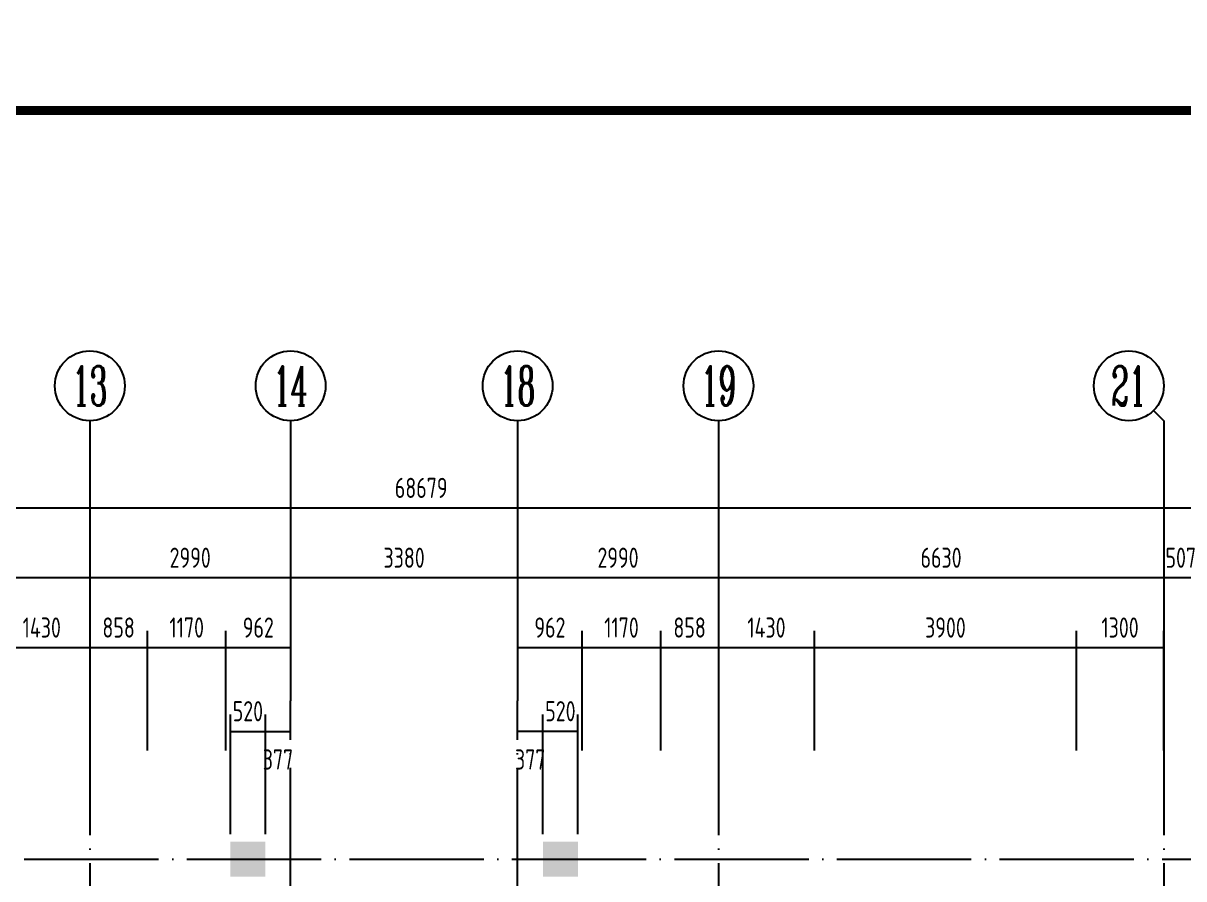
# Model space of a CAD drawing. Extents: x -726032 to 135930, y -151624 to 587044.
# Drawn here: x -452878 to -435598, y 487356 to 500099 of the extents above; entities that cross this region are included whole.
import ezdxf
from ezdxf.enums import TextEntityAlignment as Align

# ---------------------------------------------------------------- set-up
doc = ezdxf.new("R2010")
doc.units = 0
doc.header["$LTSCALE"] = 1000
doc.header["$MEASUREMENT"] = 0
doc.linetypes.add('DOTE', pattern=[2.42, 2, -0.2, 0.02, -0.2])
doc.layers.get('0').update_dxf_attribs({"linetype": 'CONTINUOUS'})
doc.layers.get('DEFPOINTS').update_dxf_attribs({"color": 1, "linetype": 'CONTINUOUS'})
for name, color, linetype in [('AXIS', 245, 'CONTINUOUS'), ('AXIS_TEXT', 7, 'CONTINUOUS'), ('COLUMN', 170, 'CONTINUOUS'), ('DOTE', 8, 'DOTE'), ('PUB_DIM', 245, 'CONTINUOUS'), ('PUB_TITLE', 1, 'CONTINUOUS')]:
    doc.layers.add(name, color=color, linetype=linetype)
doc.styles.add('COMPLEX', font='COMPLEX')
doc.styles.add('DIM_FONT', font='isocp.shx', dxfattribs={"width": 0.8})
doc.dimstyles.new('AXIS', dxfattribs={"dimtxt": 300, "dimasz": 1, "dimexe": 250, "dimexo": 300, "dimgap": 150, "dimtad": 1, "dimdec": 0, "dimzin": 0, "dimdsep": 46, "dimtxsty": 'DIM_FONT', "dimcen": 0.09, "dimse1": 1, "dimse2": 1, "dimclrt": 142, "dimadec": 0, "dimazin": 0, "dimtfac": 1, "dimtdec": 0, "dimtix": 1, "dimtmove": 2, "dimatfit": 3, "dimfxl": 1, "dimtolj": 1, "dimtzin": 0, "dimarcsym": 0})
doc.dimstyles.new('DIMA', dxfattribs={"dimtxt": 300, "dimasz": 1, "dimexe": 250, "dimexo": 300, "dimgap": 150, "dimtad": 1, "dimdec": 0, "dimzin": 0, "dimdsep": 46, "dimtxsty": 'DIM_FONT', "dimcen": 0.09, "dimse1": 1, "dimclrt": 142, "dimadec": 0, "dimazin": 0, "dimtfac": 1, "dimtdec": 0, "dimtix": 1, "dimtmove": 2, "dimatfit": 3, "dimfxl": 1, "dimtolj": 1, "dimtzin": 0, "dimarcsym": 0})
doc.dimstyles.new('DIMB', dxfattribs={"dimtxt": 300, "dimasz": 1, "dimexe": 250, "dimexo": 300, "dimgap": 150, "dimtad": 1, "dimdec": 0, "dimzin": 0, "dimdsep": 46, "dimtxsty": 'DIM_FONT', "dimcen": 0.09, "dimse2": 1, "dimclrt": 142, "dimadec": 0, "dimazin": 0, "dimtfac": 1, "dimtdec": 0, "dimtix": 1, "dimtmove": 2, "dimatfit": 3, "dimfxl": 1, "dimtolj": 1, "dimtzin": 0, "dimarcsym": 0})
doc.dimstyles.new('DIMN', dxfattribs={"dimtxt": 300, "dimasz": 1, "dimexe": 250, "dimexo": 300, "dimgap": 150, "dimtad": 1, "dimdec": 0, "dimzin": 0, "dimdsep": 46, "dimtxsty": 'DIM_FONT', "dimcen": 0.09, "dimclrt": 142, "dimadec": 0, "dimazin": 0, "dimtfac": 1, "dimtdec": 0, "dimtix": 1, "dimtmove": 2, "dimatfit": 3, "dimfxl": 1, "dimtolj": 1, "dimtzin": 0, "dimarcsym": 0})

# ---------------------------------------------------------------- blocks, each defined once
blk = doc.blocks.new('*D512')
at = {"layer": 'AXIS', "color": 0, "lineweight": -2, "transparency": 16777216}
for p, q in [((-481293, 490306), (-481293, 493128)), ((-412614, 490306), (-412614, 493128)), ((-412615, 492878), (-481292, 492878))]:
    blk.add_line(p, q, dxfattribs=at)
at = {"layer": 'AXIS', "color": 0, "transparency": 16777216}
for points in [[(-481292, 492878), (-481292, 492878), (-481293, 492878)], [(-412615, 492878), (-412615, 492878), (-412614, 492878)]]:
    blk.add_solid(points, dxfattribs=at)
at = {"layer": 'DEFPOINTS', "color": 0, "transparency": 16777216}
for p in [(-481293, 492878), (-481293, 490006), (-412614, 490006)]:
    blk.add_point(p, dxfattribs=at)
at = {"layer": 'AXIS', "color": 142, "transparency": 16777216, "insert": (-446953, 493178), "char_height": 300, "attachment_point": 5, "style": 'DIM_FONT'}
blk.add_mtext('\\A1;68679', dxfattribs=at)
blk = doc.blocks.new('*D3360')
at = {"layer": 'AXIS', "color": 0, "lineweight": -2, "transparency": 16777216}
for p, q in [((-435898, 491838), (-435899, 491838)), ((-435390, 491838), (-435897, 491838)), ((-435389, 491838), (-435388, 491838))]:
    blk.add_line(p, q, dxfattribs=at)
at = {"layer": 'AXIS', "color": 0, "transparency": 16777216}
for points in [[(-435898, 491838), (-435898, 491838), (-435897, 491838)], [(-435389, 491838), (-435389, 491838), (-435390, 491838)]]:
    blk.add_solid(points, dxfattribs=at)
at = {"layer": 'DEFPOINTS', "color": 0, "transparency": 16777216}
for p in [(-435897, 491838), (-435897, 490006), (-435390, 490006)]:
    blk.add_point(p, dxfattribs=at)
at = {"layer": 'AXIS', "color": 142, "transparency": 16777216, "insert": (-435643, 492138), "char_height": 300, "attachment_point": 5, "style": 'DIM_FONT'}
blk.add_mtext('\\A1;507', dxfattribs=at)
blk = doc.blocks.new('*D1177')
at = {"layer": 'DEFPOINTS', "color": 0, "transparency": 16777216}
for p in [(-444555, 490798), (-444555, 488966), (-443385, 488966)]:
    blk.add_point(p, dxfattribs=at)
at = {"layer": 'PUB_DIM', "color": 0, "lineweight": -2, "transparency": 16777216}
for p, q in [((-444555, 489266), (-444555, 491048)), ((-443385, 489266), (-443385, 491048)), ((-443386, 490798), (-444554, 490798))]:
    blk.add_line(p, q, dxfattribs=at)
at = {"layer": 'PUB_DIM', "color": 0, "transparency": 16777216}
for points in [[(-444554, 490798), (-444554, 490798), (-444555, 490798)], [(-443386, 490798), (-443386, 490798), (-443385, 490798)]]:
    blk.add_solid(points, dxfattribs=at)
at = {"layer": 'PUB_DIM', "color": 142, "transparency": 16777216, "insert": (-443970, 491098), "char_height": 300, "attachment_point": 5, "style": 'DIM_FONT'}
blk.add_mtext('\\A1;1170', dxfattribs=at)
blk = doc.blocks.new('*D2415')
at = {"layer": 'DEFPOINTS', "color": 0, "transparency": 16777216}
for p in [(-443385, 490798), (-443385, 488966), (-442527, 488966)]:
    blk.add_point(p, dxfattribs=at)
at = {"layer": 'PUB_DIM', "color": 0, "lineweight": -2, "transparency": 16777216}
for p, q in [((-443385, 489266), (-443385, 491048)), ((-442528, 490798), (-443384, 490798))]:
    blk.add_line(p, q, dxfattribs=at)
at = {"layer": 'PUB_DIM', "color": 0, "transparency": 16777216}
for points in [[(-443384, 490798), (-443384, 490798), (-443385, 490798)], [(-442528, 490798), (-442528, 490798), (-442527, 490798)]]:
    blk.add_solid(points, dxfattribs=at)
at = {"layer": 'PUB_DIM', "color": 142, "transparency": 16777216, "insert": (-442956, 491098), "char_height": 300, "attachment_point": 5, "style": 'DIM_FONT'}
blk.add_mtext('\\A1;858', dxfattribs=at)
blk = doc.blocks.new('*D3760')
at = {"layer": 'DEFPOINTS', "color": 0, "transparency": 16777216}
for p in [(-442527, 490798), (-442527, 488966), (-441097, 488966)]:
    blk.add_point(p, dxfattribs=at)
at = {"layer": 'PUB_DIM', "color": 0, "lineweight": -2, "transparency": 16777216}
for p, q in [((-441097, 489266), (-441097, 491048)), ((-441098, 490798), (-442526, 490798))]:
    blk.add_line(p, q, dxfattribs=at)
at = {"layer": 'PUB_DIM', "color": 0, "transparency": 16777216}
for points in [[(-442526, 490798), (-442526, 490798), (-442527, 490798)], [(-441098, 490798), (-441098, 490798), (-441097, 490798)]]:
    blk.add_solid(points, dxfattribs=at)
at = {"layer": 'PUB_DIM', "color": 142, "transparency": 16777216, "insert": (-441812, 491098), "char_height": 300, "attachment_point": 5, "style": 'DIM_FONT'}
blk.add_mtext('\\A1;1430', dxfattribs=at)
blk = doc.blocks.new('*D1178')
at = {"layer": 'DEFPOINTS', "color": 0, "transparency": 16777216}
for p in [(-451029, 490798), (-451029, 488966), (-449859, 488966)]:
    blk.add_point(p, dxfattribs=at)
at = {"layer": 'PUB_DIM', "color": 0, "lineweight": -2, "transparency": 16777216}
for p, q in [((-451029, 489266), (-451029, 491048)), ((-449859, 489266), (-449859, 491048)), ((-449860, 490798), (-451028, 490798))]:
    blk.add_line(p, q, dxfattribs=at)
at = {"layer": 'PUB_DIM', "color": 0, "transparency": 16777216}
for points in [[(-451028, 490798), (-451028, 490798), (-451029, 490798)], [(-449860, 490798), (-449860, 490798), (-449859, 490798)]]:
    blk.add_solid(points, dxfattribs=at)
at = {"layer": 'PUB_DIM', "color": 142, "transparency": 16777216, "insert": (-450444, 491098), "char_height": 300, "attachment_point": 5, "style": 'DIM_FONT'}
blk.add_mtext('\\A1;1170', dxfattribs=at)
blk = doc.blocks.new('*D3761')
at = {"layer": 'DEFPOINTS', "color": 0, "transparency": 16777216}
for p in [(-451887, 490798), (-451887, 488966), (-451029, 488966)]:
    blk.add_point(p, dxfattribs=at)
at = {"layer": 'PUB_DIM', "color": 0, "lineweight": -2, "transparency": 16777216}
for p, q in [((-451029, 489266), (-451029, 491048)), ((-451030, 490798), (-451886, 490798))]:
    blk.add_line(p, q, dxfattribs=at)
at = {"layer": 'PUB_DIM', "color": 0, "transparency": 16777216}
for points in [[(-451886, 490798), (-451886, 490798), (-451887, 490798)], [(-451030, 490798), (-451030, 490798), (-451029, 490798)]]:
    blk.add_solid(points, dxfattribs=at)
at = {"layer": 'PUB_DIM', "color": 142, "transparency": 16777216, "insert": (-451458, 491098), "char_height": 300, "attachment_point": 5, "style": 'DIM_FONT'}
blk.add_mtext('\\A1;858', dxfattribs=at)
blk = doc.blocks.new('*D2416')
at = {"layer": 'DEFPOINTS', "color": 0, "transparency": 16777216}
for p in [(-449859, 490798), (-449859, 488966), (-448897, 488966)]:
    blk.add_point(p, dxfattribs=at)
at = {"layer": 'PUB_DIM', "color": 0, "lineweight": -2, "transparency": 16777216}
for p, q in [((-449859, 489266), (-449859, 491048)), ((-448898, 490798), (-449858, 490798))]:
    blk.add_line(p, q, dxfattribs=at)
at = {"layer": 'PUB_DIM', "color": 0, "transparency": 16777216}
for points in [[(-449858, 490798), (-449858, 490798), (-449859, 490798)], [(-448898, 490798), (-448898, 490798), (-448897, 490798)]]:
    blk.add_solid(points, dxfattribs=at)
at = {"layer": 'PUB_DIM', "color": 142, "transparency": 16777216, "insert": (-449378, 491098), "char_height": 300, "attachment_point": 5, "style": 'DIM_FONT'}
blk.add_mtext('\\A1;962', dxfattribs=at)
blk = doc.blocks.new('*D3362')
at = {"layer": 'AXIS', "color": 0, "lineweight": -2, "transparency": 16777216}
blk.add_line((-448898, 491838), (-451886, 491838), dxfattribs=at)
at = {"layer": 'AXIS', "color": 0, "transparency": 16777216}
for points in [[(-451886, 491838), (-451886, 491838), (-451887, 491838)], [(-448898, 491838), (-448898, 491838), (-448897, 491838)]]:
    blk.add_solid(points, dxfattribs=at)
at = {"layer": 'DEFPOINTS', "color": 0, "transparency": 16777216}
for p in [(-451887, 491838), (-451887, 490006), (-448897, 490006)]:
    blk.add_point(p, dxfattribs=at)
at = {"layer": 'AXIS', "color": 142, "transparency": 16777216, "insert": (-450392, 492138), "char_height": 300, "attachment_point": 5, "style": 'DIM_FONT'}
blk.add_mtext('\\A1;2990', dxfattribs=at)
blk = doc.blocks.new('*D3363')
at = {"layer": 'AXIS', "color": 0, "lineweight": -2, "transparency": 16777216}
blk.add_line((-445518, 491838), (-448896, 491838), dxfattribs=at)
at = {"layer": 'AXIS', "color": 0, "transparency": 16777216}
for points in [[(-448896, 491838), (-448896, 491838), (-448897, 491838)], [(-445518, 491838), (-445518, 491838), (-445517, 491838)]]:
    blk.add_solid(points, dxfattribs=at)
at = {"layer": 'DEFPOINTS', "color": 0, "transparency": 16777216}
for p in [(-448897, 491838), (-448897, 490006), (-445517, 490006)]:
    blk.add_point(p, dxfattribs=at)
at = {"layer": 'AXIS', "color": 142, "transparency": 16777216, "insert": (-447207, 492138), "char_height": 300, "attachment_point": 5, "style": 'DIM_FONT'}
blk.add_mtext('\\A1;3380', dxfattribs=at)
blk = doc.blocks.new('*D3364')
at = {"layer": 'AXIS', "color": 0, "lineweight": -2, "transparency": 16777216}
blk.add_line((-442528, 491838), (-445516, 491838), dxfattribs=at)
at = {"layer": 'AXIS', "color": 0, "transparency": 16777216}
for points in [[(-445516, 491838), (-445516, 491838), (-445517, 491838)], [(-442528, 491838), (-442528, 491838), (-442527, 491838)]]:
    blk.add_solid(points, dxfattribs=at)
at = {"layer": 'DEFPOINTS', "color": 0, "transparency": 16777216}
for p in [(-445517, 491838), (-445517, 490006), (-442527, 490006)]:
    blk.add_point(p, dxfattribs=at)
at = {"layer": 'AXIS', "color": 142, "transparency": 16777216, "insert": (-444022, 492138), "char_height": 300, "attachment_point": 5, "style": 'DIM_FONT'}
blk.add_mtext('\\A1;2990', dxfattribs=at)
blk = doc.blocks.new('*D3762')
at = {"layer": 'DEFPOINTS', "color": 0, "transparency": 16777216}
for p in [(-445517, 490798), (-445517, 488966), (-444555, 488966)]:
    blk.add_point(p, dxfattribs=at)
at = {"layer": 'PUB_DIM', "color": 0, "lineweight": -2, "transparency": 16777216}
for p, q in [((-444555, 489266), (-444555, 491048)), ((-444556, 490798), (-445516, 490798))]:
    blk.add_line(p, q, dxfattribs=at)
at = {"layer": 'PUB_DIM', "color": 0, "transparency": 16777216}
for points in [[(-445516, 490798), (-445516, 490798), (-445517, 490798)], [(-444556, 490798), (-444556, 490798), (-444555, 490798)]]:
    blk.add_solid(points, dxfattribs=at)
at = {"layer": 'PUB_DIM', "color": 142, "transparency": 16777216, "insert": (-445036, 491098), "char_height": 300, "attachment_point": 5, "style": 'DIM_FONT'}
blk.add_mtext('\\A1;962', dxfattribs=at)
blk = doc.blocks.new('*D1179')
at = {"layer": 'DEFPOINTS', "color": 0, "transparency": 16777216}
for p in [(-441097, 490798), (-441097, 488966), (-437197, 488966)]:
    blk.add_point(p, dxfattribs=at)
at = {"layer": 'PUB_DIM', "color": 0, "lineweight": -2, "transparency": 16777216}
for p, q in [((-441097, 489266), (-441097, 491048)), ((-437197, 489266), (-437197, 491048)), ((-437198, 490798), (-441096, 490798))]:
    blk.add_line(p, q, dxfattribs=at)
at = {"layer": 'PUB_DIM', "color": 0, "transparency": 16777216}
for points in [[(-441096, 490798), (-441096, 490798), (-441097, 490798)], [(-437198, 490798), (-437198, 490798), (-437197, 490798)]]:
    blk.add_solid(points, dxfattribs=at)
at = {"layer": 'PUB_DIM', "color": 142, "transparency": 16777216, "insert": (-439147, 491098), "char_height": 300, "attachment_point": 5, "style": 'DIM_FONT'}
blk.add_mtext('\\A1;3900', dxfattribs=at)
blk = doc.blocks.new('*D3365')
at = {"layer": 'AXIS', "color": 0, "lineweight": -2, "transparency": 16777216}
blk.add_line((-435898, 491838), (-442526, 491838), dxfattribs=at)
at = {"layer": 'AXIS', "color": 0, "transparency": 16777216}
for points in [[(-442526, 491838), (-442526, 491838), (-442527, 491838)], [(-435898, 491838), (-435898, 491838), (-435897, 491838)]]:
    blk.add_solid(points, dxfattribs=at)
at = {"layer": 'DEFPOINTS', "color": 0, "transparency": 16777216}
for p in [(-442527, 491838), (-442527, 490006), (-435897, 490006)]:
    blk.add_point(p, dxfattribs=at)
at = {"layer": 'AXIS', "color": 142, "transparency": 16777216, "insert": (-439212, 492138), "char_height": 300, "attachment_point": 5, "style": 'DIM_FONT'}
blk.add_mtext('\\A1;6630', dxfattribs=at)
blk = doc.blocks.new('*D1180')
at = {"layer": 'DEFPOINTS', "color": 0, "transparency": 16777216}
for p in [(-437197, 490798), (-437197, 488966), (-435897, 488966)]:
    blk.add_point(p, dxfattribs=at)
at = {"layer": 'PUB_DIM', "color": 0, "lineweight": -2, "transparency": 16777216}
for p, q in [((-437197, 489266), (-437197, 491048)), ((-435897, 489266), (-435897, 491048)), ((-435898, 490798), (-437196, 490798))]:
    blk.add_line(p, q, dxfattribs=at)
at = {"layer": 'PUB_DIM', "color": 0, "transparency": 16777216}
for points in [[(-437196, 490798), (-437196, 490798), (-437197, 490798)], [(-435898, 490798), (-435898, 490798), (-435897, 490798)]]:
    blk.add_solid(points, dxfattribs=at)
at = {"layer": 'PUB_DIM', "color": 142, "transparency": 16777216, "insert": (-436547, 491098), "char_height": 300, "attachment_point": 5, "style": 'DIM_FONT'}
blk.add_mtext('\\A1;1300', dxfattribs=at)
blk = doc.blocks.new('*D2418')
at = {"layer": 'DEFPOINTS', "color": 0, "transparency": 16777216}
for p in [(-453317, 490798), (-453317, 488966), (-451887, 488966)]:
    blk.add_point(p, dxfattribs=at)
at = {"layer": 'PUB_DIM', "color": 0, "lineweight": -2, "transparency": 16777216}
for p, q in [((-453317, 489266), (-453317, 491048)), ((-451888, 490798), (-453316, 490798))]:
    blk.add_line(p, q, dxfattribs=at)
at = {"layer": 'PUB_DIM', "color": 0, "transparency": 16777216}
for points in [[(-453316, 490798), (-453316, 490798), (-453317, 490798)], [(-451888, 490798), (-451888, 490798), (-451887, 490798)]]:
    blk.add_solid(points, dxfattribs=at)
at = {"layer": 'PUB_DIM', "color": 142, "transparency": 16777216, "insert": (-452602, 491098), "char_height": 300, "attachment_point": 5, "style": 'DIM_FONT'}
blk.add_mtext('\\A1;1430', dxfattribs=at)
blk = doc.blocks.new('*D3369')
at = {"layer": 'AXIS', "color": 0, "lineweight": -2, "transparency": 16777216}
blk.add_line((-451888, 491838), (-458516, 491838), dxfattribs=at)
at = {"layer": 'AXIS', "color": 0, "transparency": 16777216}
for points in [[(-458516, 491838), (-458516, 491838), (-458517, 491838)], [(-451888, 491838), (-451888, 491838), (-451887, 491838)]]:
    blk.add_solid(points, dxfattribs=at)
at = {"layer": 'DEFPOINTS', "color": 0, "transparency": 16777216}
for p in [(-458517, 491838), (-458517, 490006), (-451887, 490006)]:
    blk.add_point(p, dxfattribs=at)
at = {"layer": 'AXIS', "color": 142, "transparency": 16777216, "insert": (-455202, 492138), "char_height": 300, "attachment_point": 5, "style": 'DIM_FONT'}
blk.add_mtext('\\A1;6630', dxfattribs=at)
blk = doc.blocks.new('*D3766')
at = {"layer": 'DEFPOINTS', "color": 0, "transparency": 16777216}
for p in [(-445517, 489552), (-445517, 487721), (-445140, 487721)]:
    blk.add_point(p, dxfattribs=at)
at = {"layer": 'PUB_DIM', "color": 0, "lineweight": -2, "transparency": 16777216}
for p, q in [((-445140, 488021), (-445140, 489802)), ((-445141, 489552), (-445516, 489552))]:
    blk.add_line(p, q, dxfattribs=at)
at = {"layer": 'PUB_DIM', "color": 0, "transparency": 16777216}
for points in [[(-445516, 489553), (-445516, 489552), (-445517, 489552)], [(-445141, 489553), (-445141, 489552), (-445140, 489552)]]:
    blk.add_solid(points, dxfattribs=at)
at = {"layer": 'PUB_DIM', "color": 142, "transparency": 16777216, "insert": (-445329, 489132), "char_height": 300, "attachment_point": 5, "style": 'DIM_FONT'}
blk.add_mtext('\\A1;377', dxfattribs=at)
blk = doc.blocks.new('*D1223')
at = {"layer": 'DEFPOINTS', "color": 0, "transparency": 16777216}
for p in [(-449273, 489552), (-449793, 487721), (-449273, 487721)]:
    blk.add_point(p, dxfattribs=at)
at = {"layer": 'PUB_DIM', "color": 0, "lineweight": -2, "transparency": 16777216}
for p, q in [((-449793, 488021), (-449793, 489802)), ((-449273, 488021), (-449273, 489802)), ((-449794, 489552), (-449795, 489552)), ((-449793, 489552), (-449273, 489552)), ((-449272, 489552), (-449271, 489552))]:
    blk.add_line(p, q, dxfattribs=at)
at = {"layer": 'PUB_DIM', "color": 0, "transparency": 16777216}
for points in [[(-449794, 489553), (-449794, 489552), (-449793, 489552)], [(-449272, 489553), (-449272, 489552), (-449273, 489552)]]:
    blk.add_solid(points, dxfattribs=at)
at = {"layer": 'PUB_DIM', "color": 142, "transparency": 16777216, "insert": (-449533, 489852), "char_height": 300, "attachment_point": 5, "style": 'DIM_FONT'}
blk.add_mtext('\\A1;520', dxfattribs=at)
blk = doc.blocks.new('*D3781')
at = {"layer": 'DEFPOINTS', "color": 0, "transparency": 16777216}
for p in [(-448897, 489552), (-449273, 487721), (-448897, 487721)]:
    blk.add_point(p, dxfattribs=at)
at = {"layer": 'PUB_DIM', "color": 0, "lineweight": -2, "transparency": 16777216}
for p, q in [((-449273, 488021), (-449273, 489802)), ((-449272, 489552), (-448898, 489552))]:
    blk.add_line(p, q, dxfattribs=at)
at = {"layer": 'PUB_DIM', "color": 0, "transparency": 16777216}
for points in [[(-449272, 489553), (-449272, 489552), (-449273, 489552)], [(-448898, 489553), (-448898, 489552), (-448897, 489552)]]:
    blk.add_solid(points, dxfattribs=at)
at = {"layer": 'PUB_DIM', "color": 142, "transparency": 16777216, "insert": (-449085, 489132), "char_height": 300, "attachment_point": 5, "style": 'DIM_FONT'}
blk.add_mtext('\\A1;377', dxfattribs=at)
blk = doc.blocks.new('*D1266')
at = {"layer": 'DEFPOINTS', "color": 0, "transparency": 16777216}
for p in [(-445140, 489552), (-445140, 487721), (-444620, 487721)]:
    blk.add_point(p, dxfattribs=at)
at = {"layer": 'PUB_DIM', "color": 0, "lineweight": -2, "transparency": 16777216}
for p, q in [((-445140, 488021), (-445140, 489802)), ((-444620, 488021), (-444620, 489802)), ((-445141, 489552), (-445142, 489552)), ((-444620, 489552), (-445140, 489552)), ((-444619, 489552), (-444618, 489552))]:
    blk.add_line(p, q, dxfattribs=at)
at = {"layer": 'PUB_DIM', "color": 0, "transparency": 16777216}
for points in [[(-445141, 489553), (-445141, 489552), (-445140, 489552)], [(-444619, 489553), (-444619, 489552), (-444620, 489552)]]:
    blk.add_solid(points, dxfattribs=at)
at = {"layer": 'PUB_DIM', "color": 142, "transparency": 16777216, "insert": (-444880, 489852), "char_height": 300, "attachment_point": 5, "style": 'DIM_FONT'}
blk.add_mtext('\\A1;520', dxfattribs=at)
blk = doc.blocks.new('_AXISO')
blk.add_circle((0, 0), 0.5)
at = {"layer": 'AXIS_TEXT', "style": 'COMPLEX', "width": 1.041667}
blk.add_attdef('A', text='', height=0.56, dxfattribs=at).set_placement((-0.25, -0.28), (0.25, -0.28), align=Align.FIT)
blk = doc.blocks.new('_AXISO1')
blk.add_line((0.354, -0.146), (0.5, 0))
blk.add_circle((0, -0.5), 0.5)
at = {"layer": 'AXIS_TEXT', "style": 'COMPLEX', "width": 1.041667}
blk.add_attdef('A', text='', height=0.56, dxfattribs=at).set_placement((-0.25, -0.78), (0.25, -0.78), align=Align.FIT)

msp = doc.modelspace()

# ---------------------------------------------------------------- linework, layer by layer
at = {"layer": 'AXIS'}
for p, q in [((-451886.9, 494177.9), (-451886.9, 490006.5)), ((-448896.9, 494177.9), (-448896.9, 490006.5)), ((-445516.9, 494177.9), (-445516.9, 490006.5)), ((-442526.9, 494177.9), (-442526.9, 490006.5)), ((-435896.9, 494177.9), (-435896.9, 490006.5))]:
    msp.add_line(p, q, dxfattribs=at)
at = {"layer": 'COLUMN'}
for points in [[(-449794.3, 487906.9), (-449794.3, 487386.9), (-449274.3, 487906.9), (-449274.3, 487386.9)], [(-445140.3, 487386.9), (-445140.3, 487906.9), (-444620.3, 487386.9), (-444620.3, 487906.9)]]:
    msp.add_solid(points, dxfattribs=at)
at = {"layer": 'DOTE'}
for p, q in [((-451886.9, 490006.5), (-451886.9, 459534.9)), ((-448896.9, 474906.9), (-448896.9, 490006.5)), ((-445516.9, 474906.9), (-445516.9, 490006.5)), ((-442526.9, 490006.5), (-442526.9, 459534.9)), ((-435896.9, 490006.5), (-435896.9, 459534.9)), ((-481902.2, 487646.9), (-412270.4, 487646.9))]:
    msp.add_line(p, q, dxfattribs=at)
at = {"layer": 'PUB_TITLE'}
for points, const_width in [([(-495405.4, 445498.4), (-398815.4, 445498.4), (-398815.4, 500098.4), (-495405.4, 500098.4)], 0.234), ([(-492805.4, 446798.4), (-400115.4, 446798.4), (-400115.4, 498798.4), (-492805.4, 498798.4)], 130)]:
    msp.add_lwpolyline(points, close=True, dxfattribs=dict(at, const_width=const_width))

# ---------------------------------------------------------------- block references
at = {"layer": 'AXIS'}
ref = msp.add_blockref('_AXISO', (-451886.9, 494697.9), dxfattribs=dict(at, xscale=1040, yscale=1040, zscale=1040))
ref.add_attrib('A', '13', dxfattribs={"layer": 'AXIS_TEXT', "height": 582.4, "style": 'COMPLEX', "width": 0.646552}).set_placement((-452146.9, 494406.7), (-451626.9, 494406.7), align=Align.FIT)
ref = msp.add_blockref('_AXISO', (-448896.9, 494697.9), dxfattribs=dict(at, xscale=1040, yscale=1040, zscale=1040))
ref.add_attrib('A', '14', dxfattribs={"layer": 'AXIS_TEXT', "height": 582.4, "style": 'COMPLEX', "width": 0.604839}).set_placement((-449156.9, 494406.7), (-448636.9, 494406.7), align=Align.FIT)
ref = msp.add_blockref('_AXISO', (-445516.9, 494697.9), dxfattribs=dict(at, xscale=1040, yscale=1040, zscale=1040))
ref.add_attrib('A', '18', dxfattribs={"layer": 'AXIS_TEXT', "height": 582.4, "style": 'COMPLEX', "width": 0.646552}).set_placement((-445776.9, 494406.7), (-445256.9, 494406.7), align=Align.FIT)
ref = msp.add_blockref('_AXISO', (-442526.9, 494697.9), dxfattribs=dict(at, xscale=1040, yscale=1040, zscale=1040))
ref.add_attrib('A', '19', dxfattribs={"layer": 'AXIS_TEXT', "height": 582.4, "style": 'COMPLEX', "width": 0.646552}).set_placement((-442786.9, 494406.7), (-442266.9, 494406.7), align=Align.FIT)
ref = msp.add_blockref('_AXISO1', (-435896.9, 494697.9), dxfattribs=dict(at, xscale=1040, yscale=1040, zscale=1040, rotation=270))
ref.add_attrib('A', '21', dxfattribs={"layer": 'AXIS_TEXT', "height": 582.4, "style": 'COMPLEX', "width": 0.646552}).set_placement((-436676.9, 494406.7), (-436156.9, 494406.7), align=Align.FIT)

# ---------------------------------------------------------------- dimensions: what is measured, and where the dimension line sits
dim = msp.add_aligned_dim(p1=(-412613.9, 490006.5), p2=(-481292.9, 490006.5), distance=-2871.4, dimstyle='DIMN', dxfattribs=at)
dim.commit()
dim.dimension.update_dxf_attribs({"geometry": '*D512', "text_midpoint": (-446953.4, 493177.9)})
for base, p1, p2, picture, middle in [((-458516.9, 491837.9), (-451886.9, 490006.5), (-458516.9, 490006.5), '*D3369', (-455201.9, 492137.9)), ((-451886.9, 491837.9), (-448896.9, 490006.5), (-451886.9, 490006.5), '*D3362', (-450391.9, 492137.9)), ((-448896.9, 491837.9), (-445516.9, 490006.5), (-448896.9, 490006.5), '*D3363', (-447206.9, 492137.9)), ((-445516.9, 491837.9), (-442526.9, 490006.5), (-445516.9, 490006.5), '*D3364', (-444021.9, 492137.9)), ((-442526.9, 491837.9), (-435896.9, 490006.5), (-442526.9, 490006.5), '*D3365', (-439211.9, 492137.9)), ((-435896.9, 491837.9), (-435389.9, 490006.5), (-435896.9, 490006.5), '*D3360', (-435643.4, 492137.9))]:
    dim = msp.add_linear_dim(base=base, p1=p1, p2=p2, dimstyle='AXIS', dxfattribs=at)
    dim.commit()
    dim.dimension.update_dxf_attribs({"geometry": picture, "text_midpoint": middle})
at = {"layer": 'PUB_DIM'}
for base, p1, p2, dimstyle, picture, middle in [((-453316.9, 490797.9), (-451886.9, 488966.5), (-453316.9, 488966.5), 'DIMA', '*D2418', (-452601.9, 491097.9)), ((-451886.9, 490797.9), (-451028.9, 488966.5), (-451886.9, 488966.5), 'DIMB', '*D3761', (-451457.9, 491097.9)), ((-451028.9, 490797.9), (-449858.9, 488966.5), (-451028.9, 488966.5), 'DIMN', '*D1178', (-450443.9, 491097.9)), ((-449858.9, 490797.9), (-448896.9, 488966.5), (-449858.9, 488966.5), 'DIMA', '*D2416', (-449377.9, 491098)), ((-445516.9, 490797.9), (-444554.9, 488966.5), (-445516.9, 488966.5), 'DIMB', '*D3762', (-445035.9, 491098)), ((-444554.9, 490797.9), (-443384.9, 488966.5), (-444554.9, 488966.5), 'DIMN', '*D1177', (-443969.9, 491097.9)), ((-443384.9, 490797.9), (-442526.9, 488966.5), (-443384.9, 488966.5), 'DIMA', '*D2415', (-442955.9, 491097.9)), ((-442526.9, 490797.9), (-441096.9, 488966.5), (-442526.9, 488966.5), 'DIMB', '*D3760', (-441811.9, 491097.9)), ((-441096.9, 490797.9), (-437196.9, 488966.5), (-441096.9, 488966.5), 'DIMN', '*D1179', (-439146.9, 491097.9)), ((-437196.9, 490797.9), (-435896.9, 488966.5), (-437196.9, 488966.5), 'DIMN', '*D1180', (-436546.9, 491097.9)), ((-449273.5, 489552.3), (-449793.5, 487720.9), (-449273.5, 487720.9), 'DIMN', '*D1223', (-449533.5, 489852.4)), ((-445140.3, 489552.3), (-444620.3, 487720.9), (-445140.3, 487720.9), 'DIMN', '*D1266', (-444880.3, 489852.4))]:
    dim = msp.add_linear_dim(base=base, p1=p1, p2=p2, dimstyle=dimstyle, dxfattribs=at)
    dim.commit()
    dim.dimension.update_dxf_attribs({"geometry": picture, "text_midpoint": middle})
for base, p1, p2, picture, middle in [((-448896.9, 489552.3), (-449273.5, 487720.9), (-448896.9, 487720.9), '*D3781', (-449085.2, 489132.4)), ((-445516.9, 489552.3), (-445140.3, 487720.9), (-445516.9, 487720.9), '*D3766', (-445328.6, 489132.4))]:
    dim = msp.add_linear_dim(base=base, p1=p1, p2=p2, dimstyle='DIMB', dxfattribs=at)
    dim.commit()
    dim.dimension.update_dxf_attribs({"geometry": picture, "text_midpoint": middle, "dimtype": 160})

doc.saveas('drawing.dxf')
